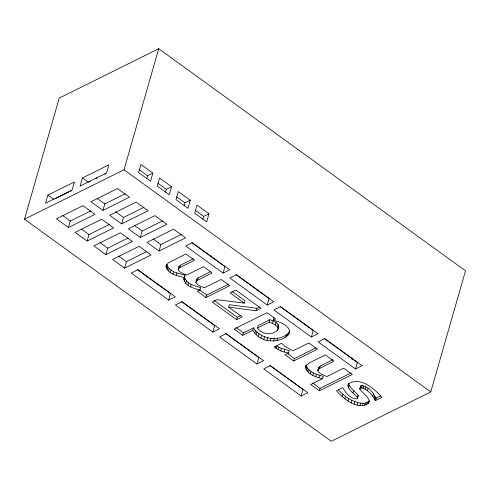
<?xml version="1.0" encoding="UTF-8"?>
<svg xmlns="http://www.w3.org/2000/svg" width="490" height="490" viewBox="0 0 490 490"><rect width="100%" height="100%" fill="white"/><g stroke="black" fill="none" stroke-linecap="round" stroke-linejoin="round"><path stroke-width="0.73" d="M380.693 395.877L376.302 398.052L375.512 397.482C372.988 391.933 367.549 385.728 361.112 385.685L360.536 386.187L359.868 389.25C362.784 393.427 368.217 396.012 369.24 401.335L368.56 403.288C357.614 410.596 343.472 398.927 336.489 390.738L342.504 387.755L343.245 388.288C345.75 393.415 350.816 398.817 356.806 398.934L357.394 398.45L358.147 395.406C355.354 391.026 349.664 388.527 348.592 383.149L347.9 385.569C348.972 390.953 354.662 393.452 357.455 397.825M357.394 398.45L358.147 395.406M322.524 378.69C316.166 377.092 307.702 374.752 305.613 367.708L306.305 365.289C308.394 372.333 316.865 374.672 323.222 376.271L322.524 378.69L310.727 384.546L319.351 390.793L352.31 374.434L343.686 368.186L326.824 376.559L320.411 373.643L318.206 371.61L317.863 370.789L318.647 367.604L320.178 366.146L332.716 359.721M318.647 367.604L317.863 370.789M305.613 367.708L306.152 365.099M184.932 275.111L184.24 277.536C177.662 275.882 168.009 274.229 166.043 266.585L166.735 264.159C168.701 271.803 178.354 273.457 184.932 275.111L184.51 276.991C186.206 283.973 194.677 285.976 200.667 287.538L199.975 289.964L197.347 291.262L205.971 297.51L229.761 285.701L221.137 279.459L204.275 287.826L198.242 285.192L195.835 282.473L195.957 281.75L197.409 280.39L212.152 272.954L203.528 266.707L186.666 275.08L180.639 272.446L178.501 270.474L178.189 269.696L179.022 266.566L180.473 265.219L193.262 258.769M196.533 280.047L196.649 279.331L198.107 277.965L210.204 271.846M179.022 266.566L178.189 269.696M166.043 266.585L166.337 265.231L168.536 262.763L185.924 253.961L194.548 260.208L179.781 267.638L178.323 268.986M199.975 289.964C193.985 288.396 185.508 286.399 183.817 279.41L184.24 277.536M24.5 219.189L59.223 98.104L158.736 48.706L465.5 270.811L430.777 391.896L331.265 441.294L24.5 219.189L124.013 169.791L158.736 48.706M47.904 195.106L45.588 203.179L72.128 190.01L74.443 181.937L47.904 195.106L53.894 199.442M82.406 177.986L80.091 186.053L106.624 172.884L108.939 164.811L82.406 177.986L88.39 182.317M68.428 227.513L94.968 214.344L82.994 205.678L56.46 218.846L68.428 227.513L70.284 221.057L90.693 210.927M87.134 241.056L113.674 227.887L101.7 219.22L75.166 232.389L87.134 241.056L88.99 234.6L109.399 224.469M102.931 210.388L129.464 197.219L117.496 188.552L90.956 201.721L102.931 210.388L104.78 203.932L125.195 193.801M105.84 254.598L132.38 241.429L120.405 232.762L93.872 245.931L105.84 254.598L107.69 248.142L128.104 238.011M121.636 223.936L148.17 210.761L136.202 202.094L109.662 215.263L121.636 223.936L123.486 217.474L143.901 207.344M146.724 178.709L147.564 175.775L152.868 173.135L140.9 164.469L138.584 172.541L150.559 181.208L152.868 173.135M124.546 268.146L151.085 254.971L139.111 246.305L112.578 259.473L124.546 268.146L126.396 261.685L146.81 251.554M140.336 237.479L166.876 224.304L154.901 215.637L128.368 228.812L140.336 237.479L142.192 231.017L162.6 220.886M165.424 192.252L166.269 189.318L171.574 186.684L159.605 178.011L157.29 186.084L169.258 194.75L171.574 186.684M159.042 251.021L185.581 237.846L173.607 229.179L147.074 242.354L159.042 251.021L160.898 244.559L181.306 234.428M166.288 267.993L166.986 265.574M184.13 205.794L184.975 202.86L190.279 200.226L178.311 191.559L175.996 199.626L187.964 208.299L190.279 200.226M167.084 269.451L167.782 267.032M168.431 270.958L169.13 268.532M170.33 272.501L171.022 270.082M172.964 274.075L173.662 271.656M168.689 300.107L175.322 296.811L137.917 269.727L131.277 273.022L168.689 300.107L170.544 293.645L137.427 269.671M176.198 275.411L176.896 272.991M179.781 267.638L180.473 265.219M183.817 279.41L184.51 276.991M184.332 281.364L185.024 278.939M202.836 219.336L203.681 216.402L208.985 213.769L197.017 205.102L194.702 213.175L206.67 221.841L208.985 213.769M185.728 283.33L186.421 280.911M187.958 285.266L188.65 282.846M190.524 286.864L191.222 284.439M195.835 282.473L196.649 279.331M197.409 280.39L198.107 277.965M205.971 297.51L206.664 295.084L228.414 284.292M223.091 273.102L229.724 269.806L192.313 242.721L185.679 246.017L223.091 273.102L224.941 266.646L191.823 242.666M212.838 332.067L219.471 328.772L182.06 301.687L175.426 304.982L212.838 332.067L214.687 325.611L181.57 301.632M232.027 291.348L244.963 300.713L244.271 303.139L217.064 299.672L212.256 302.061L236.621 319.701L242.195 316.932L228.64 307.126L229.338 304.7L256.785 308.314L259.228 307.101M236.621 319.701L237.313 317.281L241.031 315.438M273.892 317.753L273.193 320.172L275.674 318.947L267.05 312.7L234.091 329.06L242.715 335.307L243.407 332.882L253.532 327.859C260.643 339.601 280.764 342.933 289.584 331.595M228.64 307.126L256.086 310.733L256.785 308.314M242.715 335.307L252.84 330.278L253.532 327.859M273.193 320.172C312.216 330.53 270.266 352.678 254.849 333.139L255.541 330.719M257.44 328L258.132 325.574L269.819 319.774C274.657 320.687 282.124 325.28 277.077 330.658C271.246 335.864 261.832 334.149 257.44 328L269.126 322.193C272.452 323.4 277.481 324.864 278.118 328.9M256.264 334.584L256.956 332.159M258.34 336.226L259.032 333.806M267.234 305.062L273.867 301.773L236.462 274.682L229.822 277.977L267.234 305.062L269.09 298.606L235.972 274.627M260.876 337.794L261.568 335.368M263.847 339.141L264.545 336.722M256.981 364.027L263.614 360.738L226.202 333.647L219.569 336.942L256.981 364.027L258.83 357.571L225.712 333.592M269.126 322.193L269.819 319.774M267.044 340.17L267.742 337.745M272.471 323.357L273.163 320.938M270.253 340.764L270.946 338.345M275.337 324.956L276.035 322.536M277.536 327.032L278.228 324.607M273.628 340.966L274.327 338.541M277.077 330.658L277.426 329.452M278.032 327.994L278.724 325.568M276.973 340.734L277.671 338.314M276.164 348.433L276.856 346.014L281.432 348.457L289.235 350.601L288.543 353.027L284.09 351.998L280.733 350.877L276.164 348.433L275.16 347.68L275.509 346.473M278.191 349.682L278.884 347.263M280.733 350.877L281.432 348.457M285.842 337.316L286.54 334.897M287.697 335.724L288.389 333.304M288.886 334.015L289.768 330.971M284.09 351.998L284.782 349.578M288.543 353.027L285.045 354.76L293.669 361.001L294.361 358.582L316.111 347.784M311.383 337.022L318.016 333.733L280.605 306.648L273.971 309.937L311.383 337.022L313.233 330.566L280.115 306.587M305.968 369.172L306.667 366.747M306.844 370.661L307.542 368.241M301.123 395.987L307.757 392.698L270.345 365.613L263.712 368.903L301.123 395.987L302.973 389.532L269.855 365.552M308.241 372.186L308.933 369.76M310.152 373.741L310.85 371.316M312.822 375.413L313.52 372.994M315.689 376.712L316.381 374.293M317.955 370.03L319.486 368.566L320.178 366.146M318.88 377.759L319.572 375.34M319.351 390.793L320.043 388.368L350.987 373.013M352.034 359.531L352.457 358.061M342.063 396.68L342.755 394.254L338.535 389.899M344.874 398.878L345.573 396.459L342.755 394.254M348.506 387.792L349.199 385.373M355.526 368.988L362.159 365.693L324.748 338.608L318.114 341.898L355.526 368.988L357.375 362.526L324.257 338.553M348.029 400.985L348.721 398.566L345.573 396.459M352.935 392.913L353.627 390.493M351.128 402.713L351.82 400.287L348.721 398.566M354.178 404.048L354.87 401.629L351.82 400.287M359.868 389.25L360.389 387.431M359.844 388.607L360.413 388.105L361.112 385.685M360.413 388.105L361.577 387.902L362.269 385.477M357.173 405.003L357.872 402.584C361.651 403.533 366.3 403.956 369.252 400.869L368.56 403.288M347.9 385.569L348.574 383.75C360.144 376.32 374.666 388.797 381.875 397.365L375.61 400.477L374.819 399.907C372.761 394.628 368.131 390.646 363.102 388.258L363.801 385.832M359.991 405.567L360.683 403.141M365.026 389.189L365.718 386.769M362.49 405.72L363.182 403.301M367.353 390.726L368.045 388.301M364.676 405.475L365.375 403.056M366.551 404.826L367.243 402.406M372.835 396.141L373.527 393.715M374.207 398.388L374.899 395.969M374.819 399.907L375.512 397.482M375.61 400.477L376.302 398.052M305.803 366.312L306.581 364.995L309.882 362.606L325.366 354.919L333.99 361.167L319.486 368.566M278.118 327.651L278.816 326.481M357.498 396.514L358.086 396.024M55.254 198.769L68.863 192.013M70.223 191.333L71.583 190.659M89.07 181.98L90.43 181.306M95.875 178.605L97.234 177.925M104.719 174.213L106.079 173.534M256.086 310.733L260.98 308.308L235.782 290.062L230.104 292.879L244.271 303.139M293.669 361.001L317.459 349.199L308.835 342.951L292.904 350.858L285.701 346.785L281.487 343.319L274.222 346.926L275.16 347.68M361.577 387.902L363.102 388.258M354.87 401.629L357.872 402.584M139.185 169.705L147.564 175.775M157.89 183.248L166.269 189.318M176.596 196.79L184.975 202.86M195.302 210.333L203.681 216.402M124.013 169.791L430.777 391.896M96.996 198.297L104.78 203.932M115.701 211.839L123.486 217.474M134.407 225.388L142.192 231.017M153.113 238.93L160.898 244.559M199.277 289.737L206.664 295.084M214.167 300.517L237.313 317.281M287.587 353.676L294.361 358.582M236.015 327.534L243.407 332.882M312.657 383.021L320.043 388.368M62.5 215.422L70.284 221.057M81.205 228.965L88.99 234.6M99.911 242.507L107.69 248.142M118.617 256.05L126.396 261.685M252.84 330.278L254.849 333.139M360.536 386.187L360.567 386.83"/></g></svg>
